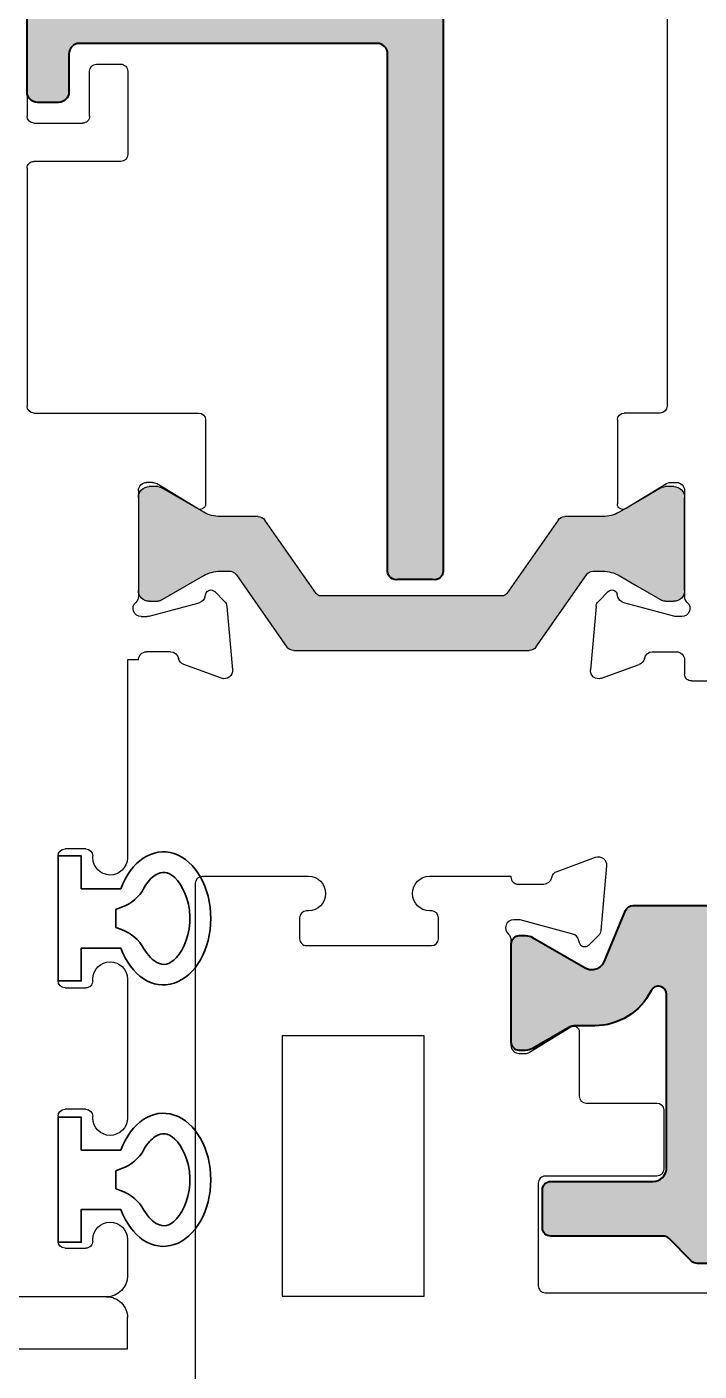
# Model space of a CAD drawing. Extents: x -87 to 44, y -173 to 76.
# Drawn here: x -1.161 to -0.192, y 46.099 to 48.036 of the extents above; entities that cross this region are included whole.
import ezdxf

# ---------------------------------------------------------------- set-up
doc = ezdxf.new("R2010")
doc.units = 0
doc.header["$MEASUREMENT"] = 0
doc.layers.get('0').update_dxf_attribs({"linetype": 'CONTINUOUS'})
for name, color, linetype in [('FRAME', 1, 'CONTINUOUS'), ('I-Strut', 7, 'CONTINUOUS'), ('INERTIA', 7, 'CONTINUOUS'), ('TEXT', 7, 'CONTINUOUS'), ('VENT', 5, 'CONTINUOUS')]:
    doc.layers.add(name, color=color, linetype=linetype)
doc.layers.add('PROFILE NUMBER', color=150, linetype='CONTINUOUS', lineweight=35)

# ---------------------------------------------------------------- blocks, each defined once
blk = doc.blocks.new('25199')
at = {"layer": 'PROFILE NUMBER', "color": 5}
for p, q in [((-0.01609431266948633, 0.09158288163586698), (-0.01299939007204334, 0.08299999999999985)), ((-0.01299939007204334, 0.08299999999999985), (0.01300060992795667, 0.08299999999999985)), ((0.01300060992795667, 0.08299999999999985), (0.01607754821120998, 0.09154393935521987))]:
    blk.add_line(p, q, dxfattribs=at)
blk.add_lwpolyline([(-0.04274999999999984, 0.09065305168507887), (-0.04274999999999984, 0.03350000000000009), (-0.08999999999999964, 0.03350000000000009), (-0.08999999999999964, 0), (0.08999999999999986, 0), (0.08999999999999986, 0.03350000000000009), (0.0427499999999994, 0.03350000000000009), (0.0427499999999994, 0.09065233399320277)], dxfattribs=at)
for centre, start, end in [((-0.07253689199715557, 0.07123011182846613), 19.82892269300374, 61.17501064377366), ((0.07252843394918418, 0.07121421974590929), 118.7632620281251, 160.194474215731)]:
    blk.add_arc(centre, 0.06, start, end, dxfattribs=at)
blk.add_ellipse((-4.733546887791817e-12, 0.1517438992746845), major_axis=(-0.09584999998609152, 1.632350674406568e-06), ratio=0.7121144952278758, start_param=2.033109077397577, end_param=7.391692073469734, dxfattribs=at)
blk.add_open_spline([(0.04365693263812607, 0.1238111437248901), (0.05256818727081815, 0.1287027092452161), (0.05894197533502046, 0.1347219337445295), (0.0685257984916845, 0.15025947581106), (0.06812524178942253, 0.1574355441106923), (0.04932378121057845, 0.1788436509968802), (0.02703995998351282, 0.1892865630551334), (-0.02121279136567841, 0.1906323286214093), (-0.04507757315082497, 0.1814753162942745), (-0.0674087877699808, 0.1599899187742564), (-0.06836104254735806, 0.1522615055002065), (-0.06067319481473792, 0.1365658384293253), (-0.0538497957028693, 0.1294317853447365), (-0.04360874241317843, 0.1237959007187113)], degree=3, knots=[2.221100123822959, 2.221100123822959, 2.221100123822959, 2.221100123822959, 2.727732975562015, 2.727732975562015, 3.700500458003211, 3.700500458003211, 4.673267940444408, 4.673267940444408, 5.646035422885604, 5.646035422885604, 6.618802905326801, 6.618802905326801, 7.203997313007504, 7.203997313007504, 7.203997313007504, 7.203997313007504], dxfattribs=at)
blk = doc.blocks.new('24889_20mmX6mm_Std_I-Strut')
at = {"layer": 'I-Strut'}
h = blk.add_hatch(color=256, dxfattribs=at)
h.dxf.hatch_style = 1
h.paths.add_polyline_path([(0.2523784126389996, 0.1091365112897353, -0.1034709422062629), (0.2559050000002117, 0.1124464773815816, -0.1377400364540632), (0.2620534174340188, 0.1141730000000507), (0.2757969243228908, 0.1141730000000507, -0.1316524975872456), (0.2994189243235938, 0.1078435041762624), (0.3615473138323653, 0.07197366176910425, 0.1316524975872446), (0.3656811638321793, 0.07086600000002363), (0.3779519999999836, 0.07086600000002363, 0.414213562373095), (0.3936999999998534, 0.08661399999989339), (0.3936999999998534, 0.2204720000002469, 0.4142135623730955), (0.3779520000000405, 0.2362200000000598), (0.3656811638321864, 0.2362200000000598, 0.1316524975874874), (0.3615473138321681, 0.2351123382309224), (0.2994189243235388, 0.1992424958237677, -0.1316524975874863), (0.2757969243230809, 0.1929130000000328), (0.2210639678734747, 0.1929130000000328, 0.2446984432288908), (0.2113889630786119, 0.1878765112899003), (0.1373218134201508, 0.0820976591402216, -0.2446984432288907), (0.1308718102233941, 0.07874000000003889), (-0.1308718102236215, 0.07874000000003889, -0.2446984432293208), (-0.1373218134203862, 0.08209765914023226), (-0.2113889630783996, 0.1878765112896374, 0.244698443229322), (-0.2210639678737483, 0.1929130000000328), (-0.275796924323422, 0.1929130000000328, -0.1316524975869027), (-0.2994189243231489, 0.199242495823543), (-0.3228340000000571, 0.2127611960686409), (-0.3615473138323573, 0.2351123382309188, 0.1316524975872779), (-0.3656811638323987, 0.2362200000000598), (-0.3779520000000804, 0.2362200000000598, 0.414213562373096), (-0.3937000000000808, 0.2204720000000595), (-0.3937000000000808, 0.08661400000009234, 0.4142135623730951), (-0.3779520000000121, 0.07086600000002363), (-0.365681163832293, 0.07086600000002363, 0.1316524975875585), (-0.3615473138322578, 0.07197366176916553), (-0.3228340000000571, 0.0943248039314426), (-0.2994189243229188, 0.1078435041766772, -0.1316524975869355), (-0.2757969243237097, 0.1141730000000507), (-0.2620534174340499, 0.1141730000000507, -0.2446984432288956), (-0.2523784126390938, 0.1091365112898695), (-0.1794867921009784, 0.005036488710274512, 0.2446984432288947), (-0.1698117873058429, 0), (0.1698117873058971, 0, 0.2446984432289624), (0.1794867921010113, 0.005036488710264742)])
for p, q in [((-0.3779519999998229, 0.2362200000000598), (-0.3656811638322779, 0.2362200000000598)), ((-0.3615473138322614, 0.2351123382308629), (-0.3228340000000571, 0.2127611960686409)), ((0.2994189243233905, 0.1992424958236825), (0.3615473138322614, 0.2351123382309765)), ((0.3656811638322779, 0.2362200000000598), (0.3779520000002776, 0.2362200000000598)), ((-0.3937000000000808, 0.08661400000005415), (-0.3937000000000808, 0.2204720000000862)), ((0.3936999999998534, 0.2204720000000862), (0.3936999999998534, 0.08661399999988362)), ((-0.3228340000000571, 0.2127611960686409), (-0.2994189243233905, 0.1992424958236825)), ((-0.2757969243236857, 0.1929130000000328), (-0.2210639678737607, 0.1929130000000328)), ((-0.2113889630784342, 0.1878765112896872), (-0.1373218134203853, 0.08209765914023137)), ((0.1373218134201579, 0.08209765914023137), (0.2113889630786616, 0.1878765112899714)), ((0.2210639678735333, 0.1929130000000328), (0.2757969243230036, 0.1929130000000328)), ((-0.2994189243227083, 0.1078435041767989), (-0.3228340000000571, 0.0943248039314426)), ((-0.26205341743389, 0.1141730000000507), (-0.2757969243234584, 0.1141730000000507)), ((-0.1794867921009882, 0.005036488710288722), (-0.2523784126390183, 0.109136511289762)), ((0.2523784126390183, 0.109136511289762), (0.1794867921009882, 0.005036488710231879)), ((0.275796924323231, 0.1141730000000507), (0.2620534174341174, 0.1141730000000507)), ((0.3615473138322614, 0.07197366176916375), (0.2994189243238452, 0.1078435041761168)), ((-0.3228340000000571, 0.0943248039314426), (-0.3615473138322614, 0.07197366176916375)), ((-0.1308718102236526, 0.07874000000003889), (0.1308718102234252, 0.07874000000003889)), ((-0.3656811638322779, 0.07086600000002363), (-0.3779520000000502, 0.07086600000002363)), ((0.3779520000000502, 0.07086600000002363), (0.3656811638320505, 0.07086600000002363)), ((0.1698117873058891, 0), (-0.1698117873058891, 0))]:
    blk.add_line(p, q, dxfattribs=at)
for centre, radius, start, end in [((-0.3779520000000804, 0.2204720000000595), 0.01574800000000032, 89.9999999990629, 179.9999999999031), ((-0.3656811638323987, 0.2279522999999708), 0.008267700000089029, 59.99999999925708, 89.99999999916287), ((0.3656811638321864, 0.2279523000000276), 0.008267700000032071, 89.99999999936603, 119.9999999992719), ((0.3779520000000405, 0.2204720000002469), 0.01574799999981291, 359.9999999994151, 89.99999999913717), ((-0.275796924323422, 0.2401569999996465), 0.04724399999961356, 239.9999999997735, 269.9999999996801), ((0.2757969243230809, 0.2401570000009192), 0.04724400000088647, 269.9999999999063, 299.9999999998129), ((-0.2210639678737483, 0.1811019999997345), 0.01181100000029822, 35.00000000023322, 90.00000000006031), ((0.2210639678734747, 0.1811020000003136), 0.01181099999971878, 89.99999999971564, 144.9999999995447), ((-0.2757969243237097, 0.06692900000148416), 0.04724399999856654, 89.99999999969518, 119.9999999996015), ((-0.2620534174340499, 0.1023620000002179), 0.01181099999983255, 34.99999999939556, 89.99999999922444), ((0.2620534174345508, 0.1023619999996725), 0.01181100000055548, 121.3702958165582, 144.9999999998312), ((0.2620534174340188, 0.1023620000003547), 0.01181099999969604, 89.99999999952175, 121.3702958160773), ((0.2757969243228908, 0.06692899999859758), 0.04724400000145335, 59.9999999996811, 89.99999999958744), ((-0.3779520000000121, 0.08661400000009234), 0.01574800000006871, 180.000000000139, 269.9999999998611), ((-0.1308718102236215, 0.0866140000000728), 0.007874000000034072, 214.9999999999444, 269.9999999997738), ((0.1308718102233941, 0.0866140000000728), 0.00787400000003391, 270.0000000002262, 325.0000000000555), ((0.3779519999999836, 0.08661399999989339), 0.01574799999986976, 270.0000000002423, 359.9999999999644), ((-0.365681163832293, 0.07913370000008424), 0.00826770000006075, 270.0000000001046, 300.0000000000101), ((0.3656811638321793, 0.07913369999965969), 0.008267699999636058, 239.9999999992012, 269.9999999991075), ((-0.1698117873058429, 0.01181100000005131), 0.01181100000005131, 214.9999999999474, 269.999999999776), ((0.1698117873058971, 0.01181100000002289), 0.01181100000002292, 269.9999999999612, 324.9999999997889)]:
    blk.add_arc(centre, radius, start, end, dxfattribs=at)
blk = doc.blocks.new('3921-1_Block_Frame_Component')
for p, q in [((-0.05250000000000909, 2.131628207280301e-14), (0.05250000000000909, -2.131628207280301e-14)), ((1.368338983564172, 3.552713678800501e-14), (1.472499539111254, 3.552713678800501e-14)), ((1.547824651121005, -0.01985777713893189), (1.602407108165153, 3.153405460665226e-05)), ((1.602407108165153, 3.153405460665226e-05), (1.602470084513811, 3.153405460665226e-05)), ((-0.06250000000011324, -1.903000436308508), (-0.0625, -0.009999999999969589)), ((0.0625, -0.01000000000001222), (0.0625, -0.1149999999999736)), ((0.8754999999999882, -0.1249999999999645), (0.8754999999999882, -2.131628207280301e-14)), ((0.8754999999999882, -2.131628207280301e-14), (0.9555000000001428, -2.131628207280301e-14)), ((0.9555000000001428, -2.131628207280301e-14), (0.9555000000001428, -0.1149999999999736)), ((1.358338983564181, -0.1150000000000162), (1.358338983564181, -0.009999999999969589)), ((1.482499539111245, -0.009999999999955378), (1.482499539111359, -0.02638062086160886)), ((1.618019901548909, -0.01190026021462387), (1.61000386707542, -0.1035239535075689)), ((1.494119360199761, -0.03800044195012475), (1.528978823465081, -0.03800044195012475)), ((1.495008477480155, -0.08900044195002721), (1.486372812807417, -0.08900044195018353)), ((1.570203092662609, -0.1087395746705448), (1.498010778403454, -0.08939570236507421)), ((1.60664471720213, -0.110727673657756), (1.592555565099019, -0.1248168257609805)), ((0.0724999999999909, -0.1249999999999645), (0.8754999999999882, -0.1249999999999645)), ((0.9655000000001337, -0.1249999999999787), (1.34833898356419, -0.1250000000000213)), ((1.482499539111359, -0.1179420695986479), (1.482499539111359, -0.2703806208616797)), ((1.579595338716334, -0.1213441435680016), (1.578419546950386, -0.116956028958306)), ((0.1769154044887316, -0.2499999999998987), (0.07249999999445222, -0.2499999999999059)), ((1.37249953910592, -0.2499999999999698), (0.4480845955486075, -0.2499999999999627)), ((1.508740822690356, -0.2802987284158647), (1.567548808317724, -0.244402180678172)), ((1.579331381514866, -0.2510142523809336), (1.579331381514862, -0.3719996208616223)), ((0.06249999999446132, -0.259999999999911), (0.06249999999446132, -1.678000436306284)), ((1.382499539105911, -1.678000436306284), (1.382499539105911, -0.2599999999999749)), ((1.494119360199761, -0.2820004419500819), (1.502686783982995, -0.2820004419501387)), ((1.569331381514871, -0.3819996208616132), (1.517499539111327, -0.3819996208616132)), ((1.507499539111336, -0.3919996208616041), (1.507499539111336, -1.517001263040854)), ((1.517499539111327, -1.527001263040839), (1.569331381514871, -1.527001263040839)), ((1.579331381514862, -1.53700126304083), (1.579331381514862, -1.657986631521519)), ((0.1694999999945459, -1.678000436306283), (0.1694999999945459, -1.639999999997734)), ((0.4555000000005158, -1.640000000004358), (0.4554999999956557, -1.678000436305005)), ((1.482499539111359, -1.638620263040773), (1.482499539111359, -1.791058814303804)), ((1.502686783982995, -1.627000441952315), (1.494119360199761, -1.62700044195237)), ((1.567548808317724, -1.664598703224279), (1.508740822690356, -1.628702155486573)), ((0.07249999999446288, -1.688000436306284), (0.1594999999945443, -1.688000436306283)), ((0.4654999999956537, -1.688000436306284), (1.37249953910591, -1.688000436306284)), ((1.498010778403454, -1.819605181537364), (1.570203092662609, -1.800261309231908)), ((1.578419546950386, -1.792044854944132), (1.579595338716331, -1.78765674033445)), ((1.592555565099019, -1.784184058141457), (1.60664471720213, -1.798273210244682)), ((0.5873440139517818, -1.813000436308509), (0.4073440139516258, -1.813000436308509)), ((1.486372812807417, -1.82000044195227), (1.495008477480155, -1.820000441952411)), ((1.61000386707542, -1.805476930394869), (1.618019901548905, -1.897100623687814)), ((0.3973440139516242, -1.823000436308547), (0.3973440139517379, -1.853000436308511)), ((0.5973440139462483, -1.852994227559189), (0.5973440139462483, -1.822962897163516)), ((0.5973440139516697, -1.853062975419865), (0.5973440139517834, -1.823000436308546)), ((0.4073440139517288, -1.863000436308502), (0.4093440139516815, -1.863000436308503)), ((0.5843440139462146, -1.862994227559294), (0.5873440139462573, -1.862994227559294)), ((0.5853440139516124, -1.863000436308504), (0.5873440139515651, -1.863000436308509)), ((1.528978823465081, -1.871000441952314), (1.494119360199761, -1.871000441952313)), ((0.4343440139516588, -1.887906688481409), (0.4343440139516588, -1.888000436308531)), ((0.5603440139516351, -1.888000436308531), (0.5603440139516351, -1.887906688481409)), ((1.482499539111359, -1.882620263040772), (1.482499539111359, -1.903006528038312)), ((1.602407108165153, -1.909032417957045), (1.547824651121005, -1.889143106763507)), ((0.4093440139516815, -1.913000436308502), (-0.05250000000011301, -1.913000436308509)), ((1.077499539112367, -1.913000436308502), (0.5853440139516124, -1.913000436308509)), ((1.472150544144029, -1.913000436308502), (1.127499539112321, -1.913000436308502)), ((1.602470084513811, -1.909032417957047), (1.602407108165153, -1.909032417957045))]:
    blk.add_line(p, q)
for centre, radius, start, end in [((-0.05250000000000909, -0.009999999999969589), 0.009999999999990905, 90, 180), ((1.368338983564175, -0.00999999999995893), 0.009999999999994458, 90.00000000002038, 180.000000000061), ((1.472499539111254, -0.009999999999955378), 0.009999999999990905, 0, 90), ((1.606444297387903, -0.0108875260769814), 0.01161982108837459, 354.9999999995531, 110.0000000001445), ((0.05250000000000909, -0.01000000000001222), 0.009999999999990905, 0, 90), ((1.49411936019979, -0.02638062086169413), 0.01161982108843063, 179.9999999995795, 269.9999999998598), ((1.528978823465, -0.02638062086167547), 0.01161982108844928, 270.000000000403, 349.095716723031), ((1.551798863995145, -0.03077683727061409), 0.01161982108847989, 110.0000000002121, 169.0957167230866), ((1.486372812807417, -0.1006202630385582), 0.01161982108837467, 90, 228.1896851043523), ((1.495008477480308, -0.1006004419496929), 0.01159999999966576, 74.99999999977697, 90.00000000075455), ((0.0724999999999909, -0.1149999999999736), 0.009999999999990905, 180, 270), ((0.9655000000001337, -0.1149999999999878), 0.009999999999990905, 179.9999999999186, 270), ((1.348338983564187, -0.1150000000000269), 0.009999999999994458, 270.0000000000203, 6.106664988409952e-11), ((1.470879718022842, -0.1179420695986755), 0.01161982108851632, 1.357715182423146e-10, 48.18968510421744), ((1.5671956616643, -0.1199634599566357), 0.01161982108833529, 14.99999999992139, 75.00000000018271), ((1.598428262914364, -0.102511219369922), 0.01161982108842522, 314.9999999997615, 354.9999999995529), ((1.587077928907143, -0.1193391895690796), 0.00774654739231437, 195.0000000000125, 314.9999999998699), ((0.07249999999445222, -0.2599999999998968), 0.009999999999990905, 90, 180.0000000000814), ((0.1769154044887316, -0.2599999999998994), 0.00999999999999914, 332.3963207687199, 90), ((0.3124999999926459, -0.3309999999977968), 0.08100000000004709, 314.0684593829706, 225.9315406170294), ((0.4480845955486075, -0.2599999999999634), 0.01000000000000068, 90, 207.6036792105529), ((1.37249953910592, -0.2599999999999607), 0.009999999999990905, 359.9999999999186, 90), ((1.571584834122604, -0.2510142523809664), 0.007746547392261496, 2.430452665387161e-10, 121.400000000021), ((0.3124999999990559, -0.3308930000336776), 0.1429999999787192, 152.3963207686994, 225.9315406051524), ((0.3124999999917435, -0.3308929999955215), 0.1430000000022504, 314.0684593825862, 27.60367921053936), ((1.494119360199761, -0.2703806208616797), 0.0116198210884022, 180, 270), ((1.502686783982877, -0.2703806208616095), 0.01161982108852921, 270.0000000005781, 301.400000000525), ((1.517499539111327, -0.3919996208616041), 0.009999999999990905, 90, 180), ((1.569331381514871, -0.3719996208616223), 0.009999999999990905, 270, 0), ((0.2348007399110843, -0.4113993489621555), 0.03080899939083462, 331.8812266073314, 46.10171248424921), ((0.3901992600742012, -0.4113993489621208), 0.0308089993908053, 133.8982875157871, 208.1187733926057), ((0.234602054380634, -0.4113660393925107), 0.03100000000006395, 225.931540616972, 331.9999999997835), ((0.3903979456046427, -0.4113660393925507), 0.03099999999999155, 208.0000000000398, 314.0684593829028), ((0.2346020543824672, -1.559526960603018), 0.03099999999997745, 27.99999999999727, 134.0684593829349), ((0.3903979456066908, -1.559526960603), 0.03099999999997505, 45.9315406170814, 152.0000000000401), ((1.517499539111324, -1.517001263040851), 0.00999999999998824, 180.0000000000153, 270.0000000000152), ((1.569331381514871, -1.53700126304083), 0.009999999999990905, 0, 90), ((0.3124999999945635, -1.639999999997737), 0.1430000000000176, 134.0684593830061, 179.9999999999989), ((0.2346020543824343, -1.55952696060301), 0.03100000000000201, 314.0684593829751, 27.99999999995571), ((0.3903979456065683, -1.559526960603196), 0.0309999999999589, 151.9999999996134, 225.9315406167418), ((0.3124999999984297, -1.640000000004313), 0.1430000000020861, 359.9999999999819, 45.93154061993931), ((0.3124999999944365, -1.639999999997776), 0.08100000000000618, 134.0684593829741, 45.93154061697698), ((1.494119360199761, -1.638620263040773), 0.0116198210884022, 90, 180), ((1.502686783982902, -1.638620263040843), 0.01161982108852822, 58.59999999961609, 89.99999999954454), ((1.571584834122603, -1.657986631521486), 0.007746547392259551, 238.5999999999833, 359.999999999757), ((0.07249999999446022, -1.678000436306285), 0.009999999999998899, 179.9999999999949, 270.0000000000152), ((0.1594999999945461, -1.678000436306283), 0.009999999999999787, 269.9999999999898, 0), ((0.4654999999956537, -1.678000436306286), 0.00999999999999801, 179.9999999926618, 270), ((1.372499539105911, -1.678000436306285), 0.009999999999998899, 269.9999999999898, 5.088887490341627e-12), ((1.486372812807417, -1.808380620863894), 0.01161982108837572, 131.8103148956447, 270), ((1.470879718022843, -1.791058814303776), 0.01161982108851589, 311.8103148957793, 359.9999999998598), ((1.567195661664293, -1.789037423945816), 0.01161982108833871, 284.9999999998489, 345.0000000001511), ((1.587077928907145, -1.789661694333365), 0.007746547392318105, 45.0000000001765, 165.0000000000484), ((1.598428262914364, -1.806489664532516), 0.01161982108842508, 5.000000000446978, 45.00000000023845), ((0.407344013951624, -1.823000436308509), 0.009999999999999787, 89.99999999998981, 180.0000000002188), ((0.5873440139462573, -1.822962897163516), 0.009999999999990905, 0, 90), ((0.5873440139517836, -1.823000436308509), 0.009999999999999787, 359.9999999997863, 90.00000000001017), ((1.495008477480308, -1.808400441952745), 0.01159999999966566, 269.9999999992454, 285.0000000002231), ((0.4073440139517253, -1.853000436308514), 0.009999999999987352, 179.9999999999796, 270.0000000000203), ((0.5873440139461437, -1.852994227559246), 0.01000000000004775, 270.0000000006514, 3.256887993818641e-10), ((0.5873440139515651, -1.853000436308518), 0.009999999999990905, 270, 4.071109992273302e-11), ((0.4095033290015131, -1.887840698027079), 0.02484077260337315, 359.847791410163, 90.36746612884058), ((0.5851846989017808, -1.88784069802708), 0.0248407726033724, 89.63253387115944, 180.1522085898349), ((1.494119360199775, -1.88262026304073), 0.01161982108841642, 90.00000000007007, 180.0000000002102), ((1.528978823465, -1.882620263040764), 0.01161982108844984, 10.90428327697762, 89.99999999959707), ((0.4093440139516851, -1.888000436308528), 0.02499999999997371, 269.9999999999919, 359.9999999999918), ((0.5853440139516124, -1.888000436308531), 0.02499999999997726, 180, 270), ((1.102499539112344, -1.913000436308502), 0.02499999999997726, 0, 180), ((1.551798863995146, -1.878224046631825), 0.01161982108848007, 190.9042832769083, 249.9999999997838), ((1.6064442973879, -1.898113357825457), 0.0116198210883744, 249.9999999998749, 5.000000000446924), ((-0.05250000000011301, -1.903000436308508), 0.01000000000000068, 180, 270), ((1.472499539111205, -1.903006528038161), 0.01000000000015433, 267.9999999991653, 359.9999999991349)]:
    blk.add_arc(centre, radius, start, end)
blk = doc.blocks.new('3921-2_Block_Frame_Component')
for p, q in [((-1.944727747744992, -0.8095008210885268), (-1.944727747744992, -1.099500821088533)), ((-2.044884552682902, -1.024500821088544), (-2.07988455268287, -1.02450082108853)), ((-2.089884552682861, -1.034500821088521), (-2.089884552682861, -1.15450082108854)), ((-2.034884552682911, -1.099500821088533), (-2.034884552682911, -1.034500821088535)), ((-1.954727747744982, -1.109500821088524), (-2.02488455268292, -1.109500821088538)), ((-2.07988455268287, -1.164500821088531), (-1.954728000707064, -1.164500821088545)), ((-1.944728000747773, -1.174501723990538), (-1.944748747745052, -1.517000821088568)), ((-1.954748747745043, -1.527000821088559), (-2.192129303292177, -1.527000821088559)), ((-2.202129303292168, -1.53700082108855), (-2.202129303292281, -1.657987010657707)), ((-2.190346730095257, -1.664599082360334), (-2.131538744467662, -1.628702534622776)), ((-2.1254847057603, -1.627000821088502), (-2.116917281977067, -1.627000821088559)), ((-2.105297460888778, -1.638620642176961), (-2.105297460888778, -1.791059193439993)), ((-2.215353486876438, -1.784184437277625), (-2.229442638979435, -1.798273589380885)), ((-2.201217468727691, -1.792045234080335), (-2.202393260493636, -1.787657119470638)), ((-2.120808700180874, -1.819605560673659), (-2.193001014439915, -1.800261688368097)), ((-2.232801788852839, -1.805477309531072), (-2.240817823326324, -1.897101002824017)), ((-2.109170734584723, -1.820000821088422), (-2.117806399257461, -1.820000821088613)), ((-2.151776745242387, -1.871000821088466), (-2.116917281977067, -1.871000821088516)), ((-2.225205029942572, -1.909032797093247), (-2.17062257289831, -1.88914348589971)), ((-2.105297460888778, -1.882620642177032), (-2.105297460888778, -1.882620642177032)), ((-2.105297460888778, -1.882620642177032), (-2.089501050791796, -1.882620642176975)), ((-2.089501050791796, -1.882620642176975), (-2.089492610124466, -2.168091188712857)), ((-2.225268006291117, -1.909032797093198), (-2.225205029942572, -1.909032797093247)), ((-2.039499601183252, -2.16750000003772), (-2.039499601183252, -2.165000000037672)), ((-2.029499601183147, -2.155000000037724), (-1.999499601183174, -2.155000000037795)), ((-1.989499601183184, -2.165000000037786), (-1.989499601183297, -2.345000000037714)), ((-2.089499601183206, -2.342500000037774), (-2.08949960118332, -2.54250000003772)), ((-2.039499601183365, -2.345000000037828), (-2.039499601183252, -2.342500000037774)), ((-1.999499601183288, -2.355000000037705), (-2.029499601183261, -2.355000000037698)), ((-2.029499601183147, -2.530000000037724), (-1.999499601183174, -2.530000000037795)), ((-2.039499601183138, -2.54250000003772), (-2.039499601183252, -2.540000000037672)), ((-1.989499601183184, -2.540000000037786), (-1.989499601183297, -2.720000000037714)), ((-2.089499601183206, -2.717500000037774), (-2.089499601183093, -2.770000000002405)), ((-2.039499601183365, -2.720000000037828), (-2.039499601183252, -2.717500000037774)), ((-1.999499601183288, -2.730000000037705), (-2.029499601183261, -2.730000000037698)), ((-2.05949960118312, -2.800000000004176), (-1.884839490842865, -2.800000000002171))]:
    blk.add_line(p, q)
for centre, radius, start, end in [((-2.079884552682874, -1.034500821088518), 0.009999999999987352, 89.99999999997965, 180.0000000000203), ((-2.044884552682902, -1.034500821088535), 0.009999999999990905, 0, 90), ((-2.02488455268292, -1.099500821088547), 0.009999999999990905, 179.9999999999186, 270), ((-1.954727747744982, -1.099500821088533), 0.009999999999990905, 270, 0), ((-2.07988455268287, -1.15450082108854), 0.009999999999990905, 180, 270), ((-1.954728000707065, -1.174500821088599), 0.01000000000005397, 359.9948267529512, 89.99999999999491), ((-2.192129303292177, -1.53700082108855), 0.009999999999990905, 90, 180), ((-1.954748747745043, -1.517000821088568), 0.009999999999990905, 270, 0), ((-2.125484705760181, -1.638620642177037), 0.01161982108853528, 90.00000000058685, 121.4000000005166), ((-2.11691728197707, -1.638620642176851), 0.01161982108829207, 359.999999999457, 89.99999999998249), ((-2.194382755900167, -1.657987010657729), 0.007746547392114778, 179.9999999998358, 301.4000000009385), ((-2.221226184691773, -1.806490043668854), 0.01161982108844769, 134.9999999989316, 174.9999999988945), ((-2.209875850684512, -1.789662073469573), 0.007746547392383217, 14.99999999997218, 134.9999999998839), ((-2.189993583441608, -1.789037803082008), 0.01161982108833189, 194.9999999999079, 255.000000000192), ((-2.109170734584723, -1.808381000000105), 0.01161982108831648, 270, 48.18968510484611), ((-2.093677639800262, -1.791059193439964), 0.01161982108851589, 180.0000000001401, 228.1896851042207), ((-2.117806399258026, -1.808400821088598), 0.0116000000000156, 255.0000000017704, 270.0000000027945), ((-2.151776745242275, -1.882620642176941), 0.01161982108847462, 90.00000000055185, 169.0957167231753), ((-2.11691728197718, -1.882620642176918), 0.0116198210884022, 359.9999999994394, 89.9999999994394), ((-2.229242219165258, -1.89811373696157), 0.01161982108842772, 175.0000000000157, 290.000000000305), ((-2.174596785772452, -1.878224425768027), 0.0116198210884809, 290.0000000002148, 349.0957167230874), ((-2.064499601183103, -2.167500000037798), 0.02499999999985186, 181.355030949445, 1.791288396600252e-10), ((-2.029499601183154, -2.165000000037821), 0.01000000000009749, 89.99999999995929, 179.9999999991451), ((-1.999499601183174, -2.165000000037786), 0.009999999999990905, 0, 90), ((-2.064499601183229, -2.342500000037774), 0.02499999999997726, 0, 180), ((-2.029499601183485, -2.345000000037818), 0.009999999999880771, 180.000000000061, 270.0000000012824), ((-1.999499601183288, -2.345000000037714), 0.009999999999990905, 270, 0), ((-2.029499601183154, -2.540000000037821), 0.01000000000009749, 89.99999999995929, 179.9999999991451), ((-1.999499601183174, -2.540000000037786), 0.009999999999990905, 0, 90), ((-2.064499601183229, -2.54250000003772), 0.02500000000009095, 180, 0), ((-2.064499601183229, -2.717500000037774), 0.02499999999997726, 0, 180), ((-2.029499601183485, -2.720000000037818), 0.009999999999880771, 180.000000000061, 270.0000000012824), ((-1.999499601183288, -2.720000000037714), 0.009999999999990905, 270, 0), ((-2.059499601183092, -2.770000000002363), 0.03000000000000025, 180.0000000000789, 269.9999999999474)]:
    blk.add_arc(centre, radius, start, end)
blk = doc.blocks.new('3912_Frame_Snap-In')
for p, q in [((-0.328000000000932, 0.195000000000789), (-0.08200000000095109, 0.2449995280364448)), ((-0.08200000000095109, 0.2449995280364448), (-0.07038817532650476, 0.1878688113652487)), ((-1.951343454291382, 0.1084633169667111), (-1.876320404361207, 0.1978723062483727)), ((-0.328000000000932, -0.07499999999920703), (-0.328000000000932, 0.195000000000789)), ((-1.840999515498828, 0.1850165540546431), (-1.840999515498713, -0.8800004719635339)), ((-0.1438730232704781, 0.1729330076458524), (-0.2530000000005455, 0.1507529371886847)), ((-0.2530000000005455, 0.1507529371886847), (-0.2530000000008865, 8.100187187665142e-13)), ((-1.899928447686936, 0.03122917578333251), (-1.95016470105275, 0.08146542914926691)), ((-1.896999515498867, -0.8800004719637577), (-1.896999515498867, 0.02415810797146811)), ((-0.2530000000008865, 8.100187187665142e-13), (0.01000000000005663, -4.263256414560601e-14)), ((0.01000000000005663, -4.263256414560601e-14), (0.009999999999488196, -0.965000471963549)), ((-0.06500000000067097, -0.07499999999922125), (-0.328000000000932, -0.07499999999920703)), ((-0.06500000000067097, -0.880000471963541), (-0.06500000000067097, -0.07499999999922125)), ((-2.111999601183177, -0.8900004719636456), (-1.906999515498858, -0.8900004719637593)), ((-1.830999515498722, -0.8900004719635355), (-0.07500000000066187, -0.8900004719635319)), ((-2.14199960118315, -0.9650004719635632), (-2.14199960118315, -0.9200004719636468)), ((0.009999999999488196, -0.965000471963549), (-2.14199960118315, -0.9650004719635632))]:
    blk.add_line(p, q)
for centre, radius, start, end in [((-1.860999515498827, 0.1850165540546416), 0.01999999999999981, 4.37326268701238e-12, 139.9999999999983), ((-0.1071243959201436, 0.1804021703429015), 0.03750000004704997, 191.4888756380517, 11.48887563805157), ((-1.936022565429003, 0.09560756477298067), 0.01999999999999951, 140.0000000000003, 224.9999999999318), ((-1.906999515498833, 0.024158107971546), 0.009999999999966036, 359.9999999995537, 44.99999999955489), ((-2.111999601183175, -0.9200004719636201), 0.02999999999997449, 90.00000000000337, 180.0000000000509), ((-1.90699951549886, -0.8800004719637657), 0.00999999999999357, 270.0000000000152, 4.57999874131041e-11), ((-1.830999515498717, -0.8800004719635393), 0.009999999999996234, 179.9999999999695, 269.9999999999695), ((-0.07500000000066187, -0.880000471963541), 0.009999999999990905, 270, 0)]:
    blk.add_arc(centre, radius, start, end)
blk = doc.blocks.new('24888_Frame_Thermal_Barrier')
at = {"layer": 'I-Strut'}
blk.add_hatch(color=256, dxfattribs=at).paths.add_polyline_path([(-0.5196885538637162, -0.05499999999994985, -0.4142135623730951), (-0.5046885538638435, -0.0399999999999635), (-0.0754911597100545, -0.0399999999999636, -0.4142135623727579), (-0.06049115970995445, -0.05499999999994996), (-0.06049115970995447, -0.1099997531772487, 0.4142135623735232), (-0.04549115970996812, -0.1249997531772351), (-0.01499999999998639, -0.1249997531772351, 0.4142135623725402), (-2.694216912710331e-17, -0.1099997531772487), (2.694216912710331e-17, 0.1099997531772487, 0.4142135623730951), (-0.01499999999998633, 0.1249997531773488), (-0.04549115970985437, 0.1249997531773488, 0.4142135623740268), (-0.06049115970995442, 0.1099997531772488), (-0.06049115970995444, 0.05500000000006369, -0.4142135623731238), (-0.0754911597098271, 0.04000000000007733), (-0.5046885538638435, 0.04000000000007743, -0.4142135623730951), (-0.5196885538637162, 0.0550000000000638), (-0.519688553863716, 0.7975000000000138, 0.4142135623730951), (-0.5346885538638161, 0.8125000000001138), (-0.5849932402554713, 0.8125000000001138, 0.4142135623730951), (-0.599993240255344, 0.7975000000000138), (-0.5999932402553441, 1.138337936818538e-13), (-0.5999932402553442, -0.8006105578816686, 0.4590682292279746), (-0.5849932402554715, -0.8124999999999999), (-0.5346885538638163, -0.8124999999999999, 0.4590682292288889), (-0.5196885538637163, -0.8006105578816686)])
at = {"layer": 'I-Strut', "lineweight": 40}
blk.add_lwpolyline([(-0.5046885538638435, -0.0399999999999635), (-0.0754911597100545, -0.0399999999999636, -0.4142135623728967), (-0.06049115970995445, -0.05499999999994996), (-0.06049115970995447, -0.1099997531772487, 0.4142135623728989), (-0.04549115970996812, -0.1249997531772351), (-0.01499999999998639, -0.1249997531772351, 0.414213562373095), (-2.694216912710331e-17, -0.1099997531772487), (2.694216912710331e-17, 0.1099997531772487, 0.414213562373095), (-0.01499999999998633, 0.1249997531773488), (-0.04549115970985437, 0.1249997531773488, 0.4142135623731944), (-0.06049115970995442, 0.1099997531772488), (-0.06049115970995444, 0.05500000000006369, -0.4142135623731931), (-0.0754911597098271, 0.04000000000007733), (-0.5046885538638435, 0.04000000000007743, -0.414213562373095), (-0.5196885538637162, 0.0550000000000638), (-0.519688553863716, 0.7975000000000138, 0.414213562373095), (-0.5346885538638161, 0.8125000000001138), (-0.5849932402554713, 0.8125000000001138, 0.414213562373095), (-0.599993240255344, 0.7975000000000138), (-0.5999932402553442, -0.8006105578816686, 0.4590682292280772), (-0.5849932402554715, -0.8124999999999999), (-0.5346885538638163, -0.8124999999999999, 0.4590682292280772), (-0.5196885538637163, -0.8006105578816686), (-0.5196885538637162, -0.05499999999994985, -0.414213562373095)], format="xyb", close=True, dxfattribs=at)
blk = doc.blocks.new('3921_Block_Frame_Assembly')
for name, p in [('3921-1_Block_Frame_Component', (0.0625, 0.009999999999969589)), ('3921-2_Block_Frame_Component', (4.437499999999886, 0.009999999999990905)), ('24889_20mmX6mm_Std_I-Strut', (1.938601039111234, -1.859085996537099)), ('3912_Frame_Snap-In', (4.489999999999974, -1.899999528038688))]:
    blk.add_blockref(name, p)
at = {"layer": 'I-Strut'}
blk.add_blockref('24888_Frame_Thermal_Barrier', (2.492772252254895, -0.944500821088539), dxfattribs=at)

msp = doc.modelspace()

# ---------------------------------------------------------------- hatches: boundary and pattern name
h = msp.add_hatch(color=256)
h.dxf.hatch_style = 1
edge = h.paths.add_edge_path()
edge.add_line((-0.2025395515164314, 46.25794066811319), (-0.2349961855463585, 46.29039730214312))
edge.add_arc((-0.2433492025787247, 46.28204428511079), 0.01181294997387375, 44.99999999984475, 89.99999999984506)
edge.add_line((-0.2433492025786927, 46.29385723508467), (-0.4055894544110652, 46.29385723508464))
edge.add_arc((-0.405589454411051, 46.30567018505855), 0.01181294997390125, 179.999999999931, 269.9999999999311, ccw=False)
edge.add_line((-0.4174024043849522, 46.30567018505856), (-0.4174024043849522, 46.36079728493674))
edge.add_arc((-0.4055894544110652, 46.36079728493674), 0.01181294997388704, 90, 180, ccw=False)
edge.add_line((-0.4055894544110652, 46.37261023491062), (-0.2581443684444276, 46.37261023491062))
edge.add_arc((-0.2581443684444276, 46.39229848486714), 0.0196882499565163, 270, 360)
edge.add_line((-0.2384561184879113, 46.39229848486714), (-0.2384561184879113, 46.64214948523933))
edge.add_arc((-0.2502690684617926, 46.64214948523933), 0.01181294997388138, 359.9999999999742, 513.714890153847)
edge.add_arc((-0.3420621483206177, 46.68748677242025), 0.09056594979991707, 270.0000000000103, 333.71489015376585, ccw=False)
edge.add_line((-0.3420621483206014, 46.59692082262033), (-0.3697540859751394, 46.59692082262062))
edge.add_arc((-0.3697540859753787, 46.5772358538706), 0.0196849687500098, 89.9999999993033, 119.999999999894)
edge.add_line((-0.3795965703503521, 46.59428353688084), (-0.4318210369640179, 46.56413172702317))
edge.add_arc((-0.4416635213390352, 46.58117941003334), 0.01968496874999068, 270.0000000000932, 300.0000000000741, ccw=False)
edge.add_line((-0.4416635213390032, 46.56149444128336), (-0.450592423134915, 46.56149444128336))
edge.add_arc((-0.450592423134915, 46.57330542253335), 0.0118109812499938, 180, 270, ccw=False)
edge.add_line((-0.4624034043849088, 46.57330542253335), (-0.4624034043849088, 46.71503719753336))
edge.add_arc((-0.450592423134915, 46.71503719753336), 0.0118109812499938, 90, 180, ccw=False)
edge.add_line((-0.450592423134915, 46.72684817878336), (-0.4416635213390032, 46.72684817878336))
edge.add_arc((-0.4416635213389893, 46.70716321003335), 0.0196849687500027, 60.000000000100385, 90.00000000004042, ccw=False)
edge.add_line((-0.4318210369640179, 46.72421089304358), (-0.3559780520314257, 46.6804229252766))
edge.add_arc((-0.3461355676564086, 46.6974706082868), 0.01968496875000749, 239.9999999999549, 337.5041037905365)
edge.add_line((-0.3279484884202839, 46.68993879950354), (-0.2977390859020739, 46.76288552625751))
edge.add_arc((-0.286826838360388, 46.75836644098753), 0.01181098125002, 90.0000000000162, 157.5041037904949, ccw=False)
edge.add_line((-0.2868268383603914, 46.77017742223755), (-0.1793913686184192, 46.77017742223755))
edge.add_line((-0.1793913686184192, 46.77017742223755), (-0.1715160686357899, 46.77017742223755))
edge.add_arc((-0.1715160686358042, 46.75836447226365), 0.01181294997390125, -6.889422365929931e-11, 89.9999999999311, ccw=False)
edge.add_line((-0.1597031186619029, 46.75836447226364), (-0.1597031186619597, 46.72369800192753))
edge.add_arc((-0.1715160686358462, 46.72369800192748), 0.01181294997388643, -59.99999999968372, 2.326032699784264e-10, ccw=False)
edge.add_arc((-0.1597031186619249, 46.70323737238542), 0.0118129499739221, 119.9999999997789, 179.9999999996769)
edge.add_arc((-0.1597031186619171, 46.7032373723855), 0.01181294997392968, 180.000000000069, 270.0000000000689)
edge.add_arc((-0.1597031186618917, 46.70323737238546), 0.0118129499738937, 269.9999999999456, 329.9999999999811)
edge.add_arc((-0.1392424891198424, 46.69142442241156), 0.01181294997389362, 89.9999999999456, 149.9999999999811, ccw=False)
edge.add_line((-0.1392424891198312, 46.70323737238546), (-0.08998800881332958, 46.70323737238549))
edge.add_arc((-0.08998800881334379, 46.69142442241159), 0.01181294997390125, -6.889422365929931e-11, 89.9999999999311, ccw=False)
edge.add_line((-0.07817505883944253, 46.69142442241157), (-0.07817505883944253, 46.61660907257688))
edge.add_arc((-0.08998800881332958, 46.61660907257688), 0.01181294997388704, -90, 0, ccw=False)
edge.add_line((-0.08998800881332958, 46.60479612260299), (-0.1400148687054434, 46.60479612260302))
edge.add_arc((-0.140014868705415, 46.58510787264653), 0.01968824995648788, 90.00000000008272, 180.0000000000827)
edge.add_line((-0.1597031186619029, 46.5851078726465), (-0.1597031186619029, 46.38048553489325))
edge.add_arc((-0.1124513187662979, 46.38048553489325), 0.04725179989560502, 180, 270)
edge.add_line((-0.1124513187662979, 46.33323373499765), (0.4480825099965022, 46.33323373499765))
edge.add_arc((0.4480825099964738, 46.38048553489323), 0.0472517998955766, 270.0000000000344, 360.0000000000344)
edge.add_line((0.4953343098920504, 46.38048553489325), (0.4953343098920504, 46.5851078726465))
edge.add_arc((0.4756460599355341, 46.5851078726465), 0.0196882499565163, 0, 90)
edge.add_line((0.4756460599355341, 46.60479612260302), (0.4256192000434202, 46.60479612260299))
edge.add_arc((0.4256192000434202, 46.61660907257688), 0.01181294997388704, 180, 270, ccw=False)
edge.add_line((0.4138062500695332, 46.61660907257688), (0.4138062500695332, 46.69142442241157))
edge.add_arc((0.4256192000434345, 46.69142442241159), 0.01181294997390125, 90.0000000000689, 180.0000000000689, ccw=False)
edge.add_line((0.4256192000434202, 46.70323737238549), (0.4748736803499787, 46.70323737238546))
edge.add_arc((0.4748736803500359, 46.69142442241152), 0.01181294997394078, 30.000000000309683, 90.00000000027728, ccw=False)
edge.add_arc((0.4953343098920892, 46.7032373723855), 0.01181294997389348, 210.0000000000839, 419.9999999999164)
edge.add_arc((0.5071472598659601, 46.72369800192759), 0.01181294997390983, 180.0000000002886, 240.00000000025528, ccw=False)
edge.add_line((0.4953343098920504, 46.72369800192753), (0.4953343098920504, 46.75836447226364))
edge.add_arc((0.5071472598659517, 46.75836447226365), 0.01181294997390125, 90.0000000000689, 180.0000000000689, ccw=False)
edge.add_line((0.5071472598659374, 46.77017742223755), (0.5150225598485667, 46.77017742223755))
edge.add_line((0.5150225598485667, 46.77017742223755), (0.6224580295905389, 46.77017742223755))
edge.add_arc((0.6224580295905355, 46.75836644098753), 0.01181098125002, 22.495896209505077, 89.99999999998391, ccw=False)
edge.add_line((0.6333702771322214, 46.76288552625751), (0.6635796796504314, 46.68993879950354))
edge.add_arc((0.6817667588865738, 46.6974706082868), 0.01968496875002436, 202.4958962094474, 299.9999999999572)
edge.add_line((0.6916092432615732, 46.68042292527657), (0.7674522281941654, 46.72421089304358))
edge.add_arc((0.7772947125691245, 46.70716321003339), 0.01968496874995695, 89.99999999992377, 119.99999999993511, ccw=False)
edge.add_line((0.7772947125691507, 46.72684817878336), (0.7862236143650625, 46.72684817878336))
edge.add_arc((0.7862236143650909, 46.71503719753333), 0.01181098125002222, 1.3778844731859863e-10, 90.0000000001379, ccw=False)
edge.add_line((0.7980345956151131, 46.71503719753336), (0.7980345956151131, 46.57330542253335))
edge.add_arc((0.7862236143650909, 46.57330542253338), 0.01181098125002222, 269.9999999998621, 359.99999999986215, ccw=False)
edge.add_line((0.7862236143650625, 46.56149444128336), (0.7772947125691507, 46.56149444128336))
edge.add_arc((0.7772947125691563, 46.58117941003324), 0.01968496874989167, 239.9999999998485, 269.99999999998386, ccw=False)
edge.add_line((0.7674522281941654, 46.56413172702317), (0.7152277615804996, 46.59428353688084))
edge.add_arc((0.7053852772055281, 46.57723585387061), 0.01968496875000272, 60.00000000010043, 90.0000000007022)
edge.add_line((0.7053852772052869, 46.59692082262062), (0.6776933395508058, 46.59692082262033))
edge.add_arc((0.6776933395508078, 46.68748677242022), 0.09056594979989407, 206.2851098462251, 269.99999999999875, ccw=False)
edge.add_arc((0.5859002596919402, 46.64214948523932), 0.01181294997393825, 26.28510984608889, 179.9999999999613)
edge.add_line((0.5740873097180019, 46.64214948523933), (0.5740873097180019, 46.39229848486714))
edge.add_arc((0.5937755596745182, 46.39229848486714), 0.0196882499565163, 180, 270)
edge.add_line((0.5937755596745182, 46.37261023491062), (0.7412206456411559, 46.37261023491065))
edge.add_arc((0.7412206456411417, 46.36079728493675), 0.01181294997390125, -6.889422365929931e-11, 89.9999999999311, ccw=False)
edge.add_line((0.7530335956150429, 46.36079728493674), (0.7530335956150429, 46.30567018505856))
edge.add_arc((0.7412206456411417, 46.30567018505855), 0.01181294997390125, -89.9999999999311, 6.889422365929931e-11, ccw=False)
edge.add_line((0.7412206456411559, 46.29385723508464), (0.5789803938088971, 46.29385723508464))
edge.add_arc((0.5789803938089106, 46.28204428511067), 0.01181294997396654, 90.00000000006573, 134.9999999999688)
edge.add_line((0.570627376776506, 46.29039730214309), (0.538170742746579, 46.25794066811319))
edge.add_arc((0.5298177257142186, 46.26629368514559), 0.01181294997392833, 269.99999999985084, 314.99999999985033, ccw=False)
edge.add_line((0.5298177257141878, 46.25448073517167), (-0.1941865344840972, 46.25448073517167))
edge.add_arc((-0.1941865344840895, 46.26629368514555), 0.01181294997388393, 225.0000000000605, 269.9999999999627, ccw=False)

# ---------------------------------------------------------------- linework, layer by layer
at = {"layer": 'INERTIA', "color": 7, "lineweight": 40}
msp.add_lwpolyline([(0.5298177257141878, 46.25448073517167), (-0.1941865344840972, 46.25448073517167, -0.1989123673792158), (-0.2025395515164314, 46.25794066811319), (-0.2349961855463585, 46.29039730214312, 0.198912367379658), (-0.2433492025786927, 46.29385723508467), (-0.4055894544110652, 46.29385723508464, -0.414213562373095), (-0.4174024043849522, 46.30567018505856), (-0.4174024043849522, 46.36079728493674, -0.414213562373095), (-0.4055894544110652, 46.37261023491062), (-0.2581443684444276, 46.37261023491062, 0.414213562373095), (-0.2384561184879113, 46.39229848486714), (-0.2384561184879113, 46.64214948523933, 0.7934067788973418), (-0.2608605776762625, 46.64738071068327, -0.2853995512849133), (-0.3420621483206014, 46.59692082262033), (-0.3697540859751394, 46.59692082262062, 0.1316524975900172), (-0.3795965703503521, 46.59428353688084), (-0.4318210369640179, 46.56413172702317, -0.1316524975873118), (-0.4416635213390032, 46.56149444128336), (-0.450592423134915, 46.56149444128336, -0.414213562373095), (-0.4624034043849088, 46.57330542253335), (-0.4624034043849088, 46.71503719753336, -0.414213562373095), (-0.450592423134915, 46.72684817878336), (-0.4416635213390032, 46.72684817878336, -0.1316524975871285), (-0.4318210369640179, 46.72421089304358), (-0.3559780520314257, 46.6804229252766, 0.4531156876741347), (-0.3279484884202839, 46.68993879950354), (-0.2977390859020739, 46.76288552625751, -0.30336623758854), (-0.2868268383603914, 46.77017742223755), (-0.1793913686184192, 46.77017742223755)], format="xyb", dxfattribs=at)
at = {"layer": 'VENT'}
msp.add_lwpolyline([(-0.9174496355295618, 42.51033748871272), (-0.9174477364727318, 46.80233748871269, -0.4142134327785197), (-0.9074477364727409, 46.81233748428805), (-0.7549480363930252, 46.81233748428805, -0.9999999999999999), (-0.7549480363930252, 46.7623374842881), (-0.7574480363930798, 46.7623374842881, 0.4142135623739275), (-0.767448036392957, 46.75233748428805), (-0.767448036392957, 46.72233748428808, 0.4142135623735113), (-0.7574480363929661, 46.71233748428808), (-0.5774480363930161, 46.71233748428808, 0.4142135623714301), (-0.5674480363930252, 46.72233748428802), (-0.5674480363929115, 46.75233748428799, 0.414213562373095), (-0.5774480363929024, 46.76233748428798), (-0.579948036392957, 46.76233748428804, -0.9999999999999999), (-0.579948036392957, 46.81233748428811), (-0.4628031012094107, 46.81233748428805), (-0.4628031012091265, 46.81091256222949, 0.4142135623733031), (-0.4528031012090787, 46.80091256222948), (-0.4155633131899004, 46.8009125622295, 0.3595082375527633), (-0.4039665998031206, 46.81048843513659, -0.2637246696260916), (-0.3964091261873728, 46.81935208109088), (-0.3408695728616431, 46.83956682532626, -0.5486187866236582), (-0.325065326490269, 46.82743980056031), (-0.3332125209848664, 46.73431694136542, -0.176326980709634), (-0.3366266339665822, 46.72699535244921), (-0.3509463157028927, 46.71267567071318, -0.5773502691878797), (-0.3641186000017251, 46.71620517365346), (-0.3653136303168276, 46.72066508750521, 0.2679491924334574), (-0.3736645239361929, 46.72901598112517), (-0.4494913240463712, 46.74933371097922, 0.06554346281313851), (-0.4525479632551788, 46.74973612516571), (-0.4588664522447425, 46.7497361251655, 0.6885002580721862), (-0.4667397502545692, 46.7291235633722, -0.2134217652851829), (-0.4628031012492579, 46.72032094859297), (-0.4628031012493716, 46.56879064583954, 0.4142135623734475), (-0.4509931542346886, 46.5569806988247), (-0.4422855484839738, 46.55698069882492, 0.1378721067450449), (-0.436132452337838, 46.55871025614918), (-0.3763622382333915, 46.59519415065806, -0.5855240683167034), (-0.3643868761260842, 46.58847389086422), (-0.3643868761259137, 46.4955741090028, 0.4142135623726268), (-0.3543868761259228, 46.48557410900283), (-0.2524808722491594, 46.48557410900283, -0.414213562373095), (-0.2424808722491685, 46.47557410900284), (-0.2424808722491116, 46.39027410900282, -0.4142135623722626), (-0.2524808722491025, 46.38027410900277), (-0.4134808722491607, 46.38027410900283, 0.4142135623735113), (-0.4234808722491517, 46.37027410900284), (-0.4234808722491517, 46.22232395860904, 0.4142135623731991), (-0.4134808722491607, 46.21232395860905), (0.4475510517904331, 46.21232395860905, -0.4141482639565843)], format="xyb", dxfattribs=at)
msp.add_lwpolyline([(-0.5878013080602864, 46.20726121236116), (-0.5878013080602864, 46.5822747380402), (-0.7924471550207182, 46.5822747380402), (-0.7924471550207182, 46.20726121236116)], close=True, dxfattribs=at)

# ---------------------------------------------------------------- block references
at = {"layer": 'FRAME', "xscale": -1}
msp.add_blockref('3921_Block_Frame_Assembly', (1.332353061360471, 48.99654242641226), dxfattribs=at)
at = {"layer": 'TEXT', "xscale": -1, "rotation": 269.9999999999999}
for p in [(-1.115647337456175, 46.7515424263745), (-1.115647337456175, 46.37500615290352)]:
    msp.add_blockref('25199', p, dxfattribs=at)

doc.saveas('drawing.dxf')
